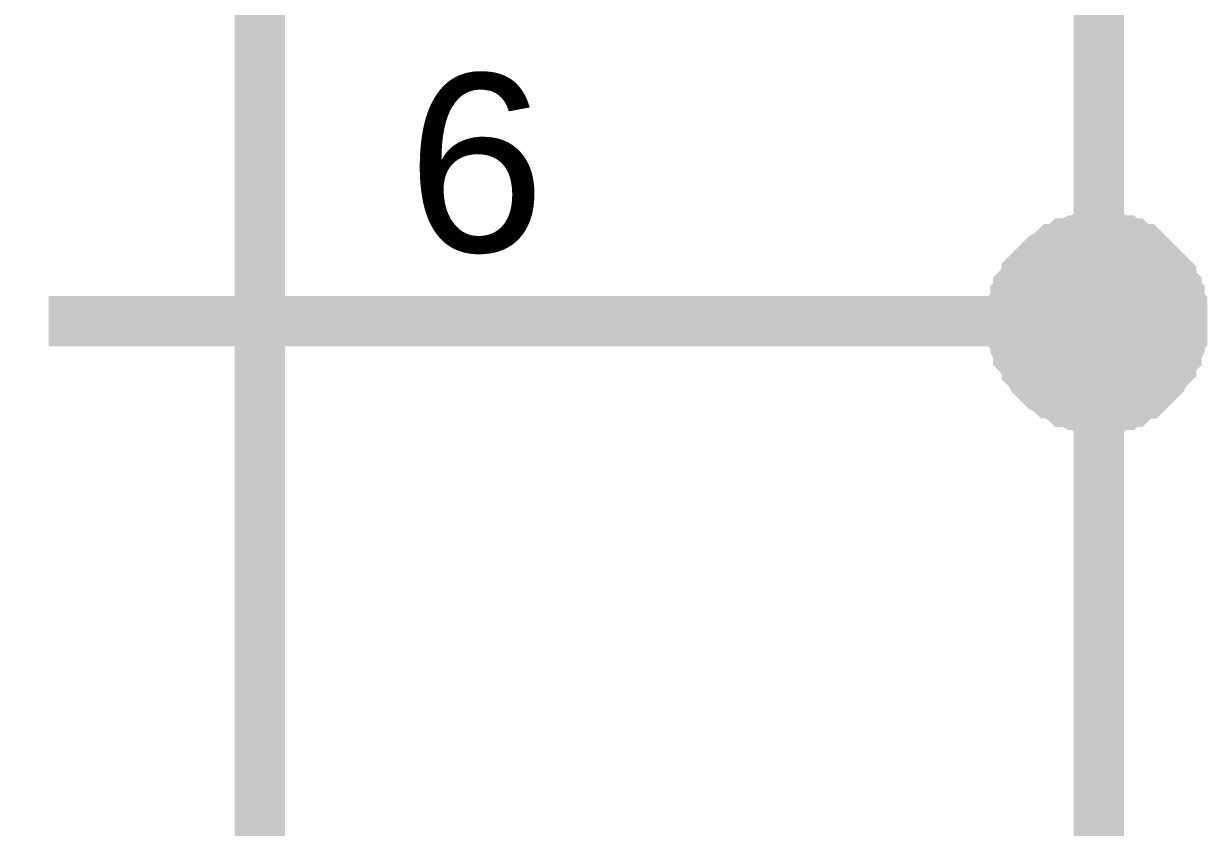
# Model space of a CAD drawing. Header units: millimetres. Extents: x -2024 to 917, y -725 to 13.
# Drawn here: x -1478.03 to -1470.98, y -437.18 to -432.39 of the extents above; entities that cross this region are included whole.
import ezdxf

# ---------------------------------------------------------------- set-up
doc = ezdxf.new("R2010")
doc.units = ezdxf.units.MM
doc.styles.get("Standard").update_dxf_attribs({"font": 'arial.ttf'})

msp = doc.modelspace()

# ---------------------------------------------------------------- linework, layer by layer
at = {"color": 7}
for points, const_width in [([(-1476.6206, -441.6646), (-1476.6206, -419.1776)], 0.2997), ([(-1474.1214, -424.1784), (-1471.6222, -424.1784), (-1471.6222, -429.1626), (-1471.6222, -434.1634), (-1471.6222, -439.1642), (-1474.1214, -439.1642)], 0.2997), ([(-1472.1353, -434.1634), (-1472.1353, -434.1303), (-1472.1353, -434.1137), (-1472.1353, -434.0806), (-1472.1187, -434.0641), (-1472.1187, -434.031), (-1472.1187, -434.0144), (-1472.1022, -433.9978), (-1472.1022, -433.9647), (-1472.0856, -433.9482), (-1472.0691, -433.9316), (-1472.0525, -433.8985), (-1472.0525, -433.8819), (-1472.036, -433.8654), (-1472.0194, -433.8488), (-1472.0029, -433.8322), (-1471.9863, -433.8157), (-1471.9698, -433.7991), (-1471.9532, -433.7826), (-1471.9201, -433.766), (-1471.9036, -433.7494), (-1471.887, -433.7329), (-1471.8705, -433.7329), (-1471.8373, -433.7163), (-1471.8208, -433.6998), (-1471.8042, -433.6998), (-1471.7711, -433.6832), (-1471.7546, -433.6832), (-1471.7215, -433.6832), (-1471.7049, -433.6667), (-1471.6718, -433.6667), (-1471.6553, -433.6667), (-1471.6222, -433.6667)], 0.2997), ([(-1472.1353, -434.1634), (-1472.1353, -434.1303), (-1472.1353, -434.1137), (-1472.1353, -434.0806), (-1472.1187, -434.0641), (-1472.1187, -434.031), (-1472.1187, -434.0144), (-1472.1022, -433.9978), (-1472.1022, -433.9647), (-1472.0856, -433.9482), (-1472.0691, -433.9316), (-1472.0525, -433.8985), (-1472.0525, -433.8819), (-1472.036, -433.8654), (-1472.0194, -433.8488), (-1472.0029, -433.8322), (-1471.9863, -433.8157), (-1471.9698, -433.7991), (-1471.9532, -433.7826), (-1471.9201, -433.766), (-1471.9036, -433.7494), (-1471.887, -433.7329), (-1471.8705, -433.7329), (-1471.8373, -433.7163), (-1471.8208, -433.6998), (-1471.8042, -433.6998), (-1471.7711, -433.6832), (-1471.7546, -433.6832), (-1471.7215, -433.6832), (-1471.7049, -433.6667), (-1471.6718, -433.6667), (-1471.6553, -433.6667), (-1471.6222, -433.6667)], 0.2997), ([(-1472.1353, -434.1634), (-1472.1353, -434.1303), (-1472.1353, -434.1137), (-1472.1353, -434.0806), (-1472.1187, -434.0641), (-1472.1187, -434.031), (-1472.1187, -434.0144), (-1472.1022, -433.9978), (-1472.1022, -433.9647), (-1472.0856, -433.9482), (-1472.0691, -433.9316), (-1472.0525, -433.8985), (-1472.0525, -433.8819), (-1472.036, -433.8654), (-1472.0194, -433.8488), (-1472.0029, -433.8322), (-1471.9863, -433.8157), (-1471.9698, -433.7991), (-1471.9532, -433.7826), (-1471.9201, -433.766), (-1471.9036, -433.7494), (-1471.887, -433.7329), (-1471.8705, -433.7329), (-1471.8373, -433.7163), (-1471.8208, -433.6998), (-1471.8042, -433.6998), (-1471.7711, -433.6832), (-1471.7546, -433.6832), (-1471.7215, -433.6832), (-1471.7049, -433.6667), (-1471.6718, -433.6667), (-1471.6553, -433.6667), (-1471.6222, -433.6667)], 0.2997), ([(-1472.1353, -434.1634), (-1472.1353, -434.1303), (-1472.1353, -434.1137), (-1472.1353, -434.0806), (-1472.1187, -434.0641), (-1472.1187, -434.031), (-1472.1187, -434.0144), (-1472.1022, -433.9978), (-1472.1022, -433.9647), (-1472.0856, -433.9482), (-1472.0691, -433.9316), (-1472.0525, -433.8985), (-1472.0525, -433.8819), (-1472.036, -433.8654), (-1472.0194, -433.8488), (-1472.0029, -433.8322), (-1471.9863, -433.8157), (-1471.9698, -433.7991), (-1471.9532, -433.7826), (-1471.9201, -433.766), (-1471.9036, -433.7494), (-1471.887, -433.7329), (-1471.8705, -433.7329), (-1471.8373, -433.7163), (-1471.8208, -433.6998), (-1471.8042, -433.6998), (-1471.7711, -433.6832), (-1471.7546, -433.6832), (-1471.7215, -433.6832), (-1471.7049, -433.6667), (-1471.6718, -433.6667), (-1471.6553, -433.6667), (-1471.6222, -433.6667)], 0.2997), ([(-1471.6222, -433.6667), (-1471.6222, -433.6667)], 0.2997), ([(-1471.6222, -433.6667), (-1471.5891, -433.6667), (-1471.5725, -433.6667), (-1471.5394, -433.6667), (-1471.5229, -433.6832), (-1471.4898, -433.6832), (-1471.4732, -433.6832), (-1471.4567, -433.6998), (-1471.4236, -433.6998), (-1471.407, -433.7163), (-1471.3905, -433.7329), (-1471.3574, -433.7329), (-1471.3408, -433.7494), (-1471.3243, -433.766), (-1471.3077, -433.7826), (-1471.2912, -433.7991), (-1471.2746, -433.8157), (-1471.2581, -433.8322), (-1471.2415, -433.8488), (-1471.225, -433.8654), (-1471.2084, -433.8819), (-1471.1919, -433.8985), (-1471.1919, -433.9316), (-1471.1753, -433.9482), (-1471.1588, -433.9647), (-1471.1588, -433.9978), (-1471.1422, -434.0144), (-1471.1422, -434.031), (-1471.1422, -434.0641), (-1471.1257, -434.0806), (-1471.1257, -434.1137), (-1471.1257, -434.1303), (-1471.1257, -434.1634)], 0.2997), ([(-1471.6222, -433.6667), (-1471.6222, -433.6667)], 0.2997), ([(-1471.6222, -433.6667), (-1471.5891, -433.6667), (-1471.5725, -433.6667), (-1471.5394, -433.6667), (-1471.5229, -433.6832), (-1471.4898, -433.6832), (-1471.4732, -433.6832), (-1471.4567, -433.6998), (-1471.4236, -433.6998), (-1471.407, -433.7163), (-1471.3905, -433.7329), (-1471.3574, -433.7329), (-1471.3408, -433.7494), (-1471.3243, -433.766), (-1471.3077, -433.7826), (-1471.2912, -433.7991), (-1471.2746, -433.8157), (-1471.2581, -433.8322), (-1471.2415, -433.8488), (-1471.225, -433.8654), (-1471.2084, -433.8819), (-1471.1919, -433.8985), (-1471.1919, -433.9316), (-1471.1753, -433.9482), (-1471.1588, -433.9647), (-1471.1588, -433.9978), (-1471.1422, -434.0144), (-1471.1422, -434.031), (-1471.1422, -434.0641), (-1471.1257, -434.0806), (-1471.1257, -434.1137), (-1471.1257, -434.1303), (-1471.1257, -434.1634)], 0.2997), ([(-1471.6222, -433.6667), (-1471.6222, -433.6667)], 0.2997), ([(-1471.6222, -433.6667), (-1471.5891, -433.6667), (-1471.5725, -433.6667), (-1471.5394, -433.6667), (-1471.5229, -433.6832), (-1471.4898, -433.6832), (-1471.4732, -433.6832), (-1471.4567, -433.6998), (-1471.4236, -433.6998), (-1471.407, -433.7163), (-1471.3905, -433.7329), (-1471.3574, -433.7329), (-1471.3408, -433.7494), (-1471.3243, -433.766), (-1471.3077, -433.7826), (-1471.2912, -433.7991), (-1471.2746, -433.8157), (-1471.2581, -433.8322), (-1471.2415, -433.8488), (-1471.225, -433.8654), (-1471.2084, -433.8819), (-1471.1919, -433.8985), (-1471.1919, -433.9316), (-1471.1753, -433.9482), (-1471.1588, -433.9647), (-1471.1588, -433.9978), (-1471.1422, -434.0144), (-1471.1422, -434.031), (-1471.1422, -434.0641), (-1471.1257, -434.0806), (-1471.1257, -434.1137), (-1471.1257, -434.1303), (-1471.1257, -434.1634)], 0.2997), ([(-1471.6222, -433.6667), (-1471.6222, -433.6667)], 0.2997), ([(-1471.6222, -433.6667), (-1471.5891, -433.6667), (-1471.5725, -433.6667), (-1471.5394, -433.6667), (-1471.5229, -433.6832), (-1471.4898, -433.6832), (-1471.4732, -433.6832), (-1471.4567, -433.6998), (-1471.4236, -433.6998), (-1471.407, -433.7163), (-1471.3905, -433.7329), (-1471.3574, -433.7329), (-1471.3408, -433.7494), (-1471.3243, -433.766), (-1471.3077, -433.7826), (-1471.2912, -433.7991), (-1471.2746, -433.8157), (-1471.2581, -433.8322), (-1471.2415, -433.8488), (-1471.225, -433.8654), (-1471.2084, -433.8819), (-1471.1919, -433.8985), (-1471.1919, -433.9316), (-1471.1753, -433.9482), (-1471.1588, -433.9647), (-1471.1588, -433.9978), (-1471.1422, -434.0144), (-1471.1422, -434.031), (-1471.1422, -434.0641), (-1471.1257, -434.0806), (-1471.1257, -434.1137), (-1471.1257, -434.1303), (-1471.1257, -434.1634)], 0.2997), ([(-1472.1353, -434.1634), (-1472.1353, -434.1303), (-1472.1353, -434.1137), (-1472.1353, -434.0806), (-1472.1187, -434.0641), (-1472.1187, -434.031), (-1472.1187, -434.0144), (-1472.1022, -433.9978), (-1472.1022, -433.9647), (-1472.0856, -433.9482), (-1472.0691, -433.9316), (-1472.0525, -433.8985), (-1472.0525, -433.8819), (-1472.036, -433.8654), (-1472.0194, -433.8488), (-1472.0029, -433.8322), (-1471.9863, -433.8157), (-1471.9698, -433.7991), (-1471.9532, -433.7826), (-1471.9201, -433.766), (-1471.9036, -433.7494), (-1471.887, -433.7329), (-1471.8705, -433.7329), (-1471.8373, -433.7163), (-1471.8208, -433.6998), (-1471.8042, -433.6998), (-1471.7711, -433.6832), (-1471.7546, -433.6832), (-1471.7215, -433.6832), (-1471.7049, -433.6667), (-1471.6718, -433.6667), (-1471.6553, -433.6667), (-1471.6222, -433.6667)], 0.0991), ([(-1472.1353, -434.1634), (-1472.1353, -434.1303), (-1472.1353, -434.1137), (-1472.1353, -434.0806), (-1472.1187, -434.0641), (-1472.1187, -434.031), (-1472.1187, -434.0144), (-1472.1022, -433.9978), (-1472.1022, -433.9647), (-1472.0856, -433.9482), (-1472.0691, -433.9316), (-1472.0525, -433.8985), (-1472.0525, -433.8819), (-1472.036, -433.8654), (-1472.0194, -433.8488), (-1472.0029, -433.8322), (-1471.9863, -433.8157), (-1471.9698, -433.7991), (-1471.9532, -433.7826), (-1471.9201, -433.766), (-1471.9036, -433.7494), (-1471.887, -433.7329), (-1471.8705, -433.7329), (-1471.8373, -433.7163), (-1471.8208, -433.6998), (-1471.8042, -433.6998), (-1471.7711, -433.6832), (-1471.7546, -433.6832), (-1471.7215, -433.6832), (-1471.7049, -433.6667), (-1471.6718, -433.6667), (-1471.6553, -433.6667), (-1471.6222, -433.6667)], 0.0991), ([(-1472.1353, -434.1634), (-1472.1353, -434.1303), (-1472.1353, -434.1137), (-1472.1353, -434.0806), (-1472.1187, -434.0641), (-1472.1187, -434.031), (-1472.1187, -434.0144), (-1472.1022, -433.9978), (-1472.1022, -433.9647), (-1472.0856, -433.9482), (-1472.0691, -433.9316), (-1472.0525, -433.8985), (-1472.0525, -433.8819), (-1472.036, -433.8654), (-1472.0194, -433.8488), (-1472.0029, -433.8322), (-1471.9863, -433.8157), (-1471.9698, -433.7991), (-1471.9532, -433.7826), (-1471.9201, -433.766), (-1471.9036, -433.7494), (-1471.887, -433.7329), (-1471.8705, -433.7329), (-1471.8373, -433.7163), (-1471.8208, -433.6998), (-1471.8042, -433.6998), (-1471.7711, -433.6832), (-1471.7546, -433.6832), (-1471.7215, -433.6832), (-1471.7049, -433.6667), (-1471.6718, -433.6667), (-1471.6553, -433.6667), (-1471.6222, -433.6667)], 0.0991), ([(-1472.1353, -434.1634), (-1472.1353, -434.1303), (-1472.1353, -434.1137), (-1472.1353, -434.0806), (-1472.1187, -434.0641), (-1472.1187, -434.031), (-1472.1187, -434.0144), (-1472.1022, -433.9978), (-1472.1022, -433.9647), (-1472.0856, -433.9482), (-1472.0691, -433.9316), (-1472.0525, -433.8985), (-1472.0525, -433.8819), (-1472.036, -433.8654), (-1472.0194, -433.8488), (-1472.0029, -433.8322), (-1471.9863, -433.8157), (-1471.9698, -433.7991), (-1471.9532, -433.7826), (-1471.9201, -433.766), (-1471.9036, -433.7494), (-1471.887, -433.7329), (-1471.8705, -433.7329), (-1471.8373, -433.7163), (-1471.8208, -433.6998), (-1471.8042, -433.6998), (-1471.7711, -433.6832), (-1471.7546, -433.6832), (-1471.7215, -433.6832), (-1471.7049, -433.6667), (-1471.6718, -433.6667), (-1471.6553, -433.6667), (-1471.6222, -433.6667)], 0.0991), ([(-1471.6222, -433.6667), (-1471.6222, -433.6667)], 0.0991), ([(-1471.6222, -433.6667), (-1471.5891, -433.6667), (-1471.5725, -433.6667), (-1471.5394, -433.6667), (-1471.5229, -433.6832), (-1471.4898, -433.6832), (-1471.4732, -433.6832), (-1471.4567, -433.6998), (-1471.4236, -433.6998), (-1471.407, -433.7163), (-1471.3905, -433.7329), (-1471.3574, -433.7329), (-1471.3408, -433.7494), (-1471.3243, -433.766), (-1471.3077, -433.7826), (-1471.2912, -433.7991), (-1471.2746, -433.8157), (-1471.2581, -433.8322), (-1471.2415, -433.8488), (-1471.225, -433.8654), (-1471.2084, -433.8819), (-1471.1919, -433.8985), (-1471.1919, -433.9316), (-1471.1753, -433.9482), (-1471.1588, -433.9647), (-1471.1588, -433.9978), (-1471.1422, -434.0144), (-1471.1422, -434.031), (-1471.1422, -434.0641), (-1471.1257, -434.0806), (-1471.1257, -434.1137), (-1471.1257, -434.1303), (-1471.1257, -434.1634)], 0.0991), ([(-1471.6222, -433.6667), (-1471.6222, -433.6667)], 0.0991), ([(-1471.6222, -433.6667), (-1471.5891, -433.6667), (-1471.5725, -433.6667), (-1471.5394, -433.6667), (-1471.5229, -433.6832), (-1471.4898, -433.6832), (-1471.4732, -433.6832), (-1471.4567, -433.6998), (-1471.4236, -433.6998), (-1471.407, -433.7163), (-1471.3905, -433.7329), (-1471.3574, -433.7329), (-1471.3408, -433.7494), (-1471.3243, -433.766), (-1471.3077, -433.7826), (-1471.2912, -433.7991), (-1471.2746, -433.8157), (-1471.2581, -433.8322), (-1471.2415, -433.8488), (-1471.225, -433.8654), (-1471.2084, -433.8819), (-1471.1919, -433.8985), (-1471.1919, -433.9316), (-1471.1753, -433.9482), (-1471.1588, -433.9647), (-1471.1588, -433.9978), (-1471.1422, -434.0144), (-1471.1422, -434.031), (-1471.1422, -434.0641), (-1471.1257, -434.0806), (-1471.1257, -434.1137), (-1471.1257, -434.1303), (-1471.1257, -434.1634)], 0.0991), ([(-1471.6222, -433.6667), (-1471.6222, -433.6667)], 0.0991), ([(-1471.6222, -433.6667), (-1471.5891, -433.6667), (-1471.5725, -433.6667), (-1471.5394, -433.6667), (-1471.5229, -433.6832), (-1471.4898, -433.6832), (-1471.4732, -433.6832), (-1471.4567, -433.6998), (-1471.4236, -433.6998), (-1471.407, -433.7163), (-1471.3905, -433.7329), (-1471.3574, -433.7329), (-1471.3408, -433.7494), (-1471.3243, -433.766), (-1471.3077, -433.7826), (-1471.2912, -433.7991), (-1471.2746, -433.8157), (-1471.2581, -433.8322), (-1471.2415, -433.8488), (-1471.225, -433.8654), (-1471.2084, -433.8819), (-1471.1919, -433.8985), (-1471.1919, -433.9316), (-1471.1753, -433.9482), (-1471.1588, -433.9647), (-1471.1588, -433.9978), (-1471.1422, -434.0144), (-1471.1422, -434.031), (-1471.1422, -434.0641), (-1471.1257, -434.0806), (-1471.1257, -434.1137), (-1471.1257, -434.1303), (-1471.1257, -434.1634)], 0.0991), ([(-1471.6222, -433.6667), (-1471.6222, -433.6667)], 0.0991), ([(-1471.6222, -433.6667), (-1471.5891, -433.6667), (-1471.5725, -433.6667), (-1471.5394, -433.6667), (-1471.5229, -433.6832), (-1471.4898, -433.6832), (-1471.4732, -433.6832), (-1471.4567, -433.6998), (-1471.4236, -433.6998), (-1471.407, -433.7163), (-1471.3905, -433.7329), (-1471.3574, -433.7329), (-1471.3408, -433.7494), (-1471.3243, -433.766), (-1471.3077, -433.7826), (-1471.2912, -433.7991), (-1471.2746, -433.8157), (-1471.2581, -433.8322), (-1471.2415, -433.8488), (-1471.225, -433.8654), (-1471.2084, -433.8819), (-1471.1919, -433.8985), (-1471.1919, -433.9316), (-1471.1753, -433.9482), (-1471.1588, -433.9647), (-1471.1588, -433.9978), (-1471.1422, -434.0144), (-1471.1422, -434.031), (-1471.1422, -434.0641), (-1471.1257, -434.0806), (-1471.1257, -434.1137), (-1471.1257, -434.1303), (-1471.1257, -434.1634)], 0.0991), ([(-1476.6206, -434.1634), (-1477.8785, -434.1634)], 0.2997), ([(-1476.6206, -434.1634), (-1474.1214, -434.1634)], 0.2997), ([(-1474.1214, -434.1634), (-1471.6222, -434.1634)], 0.2997), ([(-1471.6222, -434.6767), (-1471.6553, -434.6767), (-1471.6718, -434.6767), (-1471.7049, -434.6767), (-1471.7215, -434.6602), (-1471.7546, -434.6602), (-1471.7711, -434.6602), (-1471.8042, -434.6436), (-1471.8208, -434.6436), (-1471.8373, -434.6271), (-1471.8705, -434.6105), (-1471.887, -434.594), (-1471.9036, -434.594), (-1471.9201, -434.5774), (-1471.9532, -434.5608), (-1471.9698, -434.5443), (-1471.9863, -434.5277), (-1472.0029, -434.5112), (-1472.0194, -434.4946), (-1472.036, -434.4615), (-1472.0525, -434.4449), (-1472.0525, -434.4284), (-1472.0691, -434.4118), (-1472.0856, -434.3787), (-1472.1022, -434.3621), (-1472.1022, -434.3456), (-1472.1187, -434.3125), (-1472.1187, -434.2959), (-1472.1187, -434.2628), (-1472.1353, -434.2462), (-1472.1353, -434.2131), (-1472.1353, -434.1965), (-1472.1353, -434.1634)], 0.2997), ([(-1472.1353, -434.1634), (-1472.1353, -434.1634)], 0.2997), ([(-1471.6222, -434.6767), (-1471.6553, -434.6767), (-1471.6718, -434.6767), (-1471.7049, -434.6767), (-1471.7215, -434.6602), (-1471.7546, -434.6602), (-1471.7711, -434.6602), (-1471.8042, -434.6436), (-1471.8208, -434.6436), (-1471.8373, -434.6271), (-1471.8705, -434.6105), (-1471.887, -434.594), (-1471.9036, -434.594), (-1471.9201, -434.5774), (-1471.9532, -434.5608), (-1471.9698, -434.5443), (-1471.9863, -434.5277), (-1472.0029, -434.5112), (-1472.0194, -434.4946), (-1472.036, -434.4615), (-1472.0525, -434.4449), (-1472.0525, -434.4284), (-1472.0691, -434.4118), (-1472.0856, -434.3787), (-1472.1022, -434.3621), (-1472.1022, -434.3456), (-1472.1187, -434.3125), (-1472.1187, -434.2959), (-1472.1187, -434.2628), (-1472.1353, -434.2462), (-1472.1353, -434.2131), (-1472.1353, -434.1965), (-1472.1353, -434.1634)], 0.2997), ([(-1472.1353, -434.1634), (-1472.1353, -434.1634)], 0.2997), ([(-1471.6222, -434.6767), (-1471.6553, -434.6767), (-1471.6718, -434.6767), (-1471.7049, -434.6767), (-1471.7215, -434.6602), (-1471.7546, -434.6602), (-1471.7711, -434.6602), (-1471.8042, -434.6436), (-1471.8208, -434.6436), (-1471.8373, -434.6271), (-1471.8705, -434.6105), (-1471.887, -434.594), (-1471.9036, -434.594), (-1471.9201, -434.5774), (-1471.9532, -434.5608), (-1471.9698, -434.5443), (-1471.9863, -434.5277), (-1472.0029, -434.5112), (-1472.0194, -434.4946), (-1472.036, -434.4615), (-1472.0525, -434.4449), (-1472.0525, -434.4284), (-1472.0691, -434.4118), (-1472.0856, -434.3787), (-1472.1022, -434.3621), (-1472.1022, -434.3456), (-1472.1187, -434.3125), (-1472.1187, -434.2959), (-1472.1187, -434.2628), (-1472.1353, -434.2462), (-1472.1353, -434.2131), (-1472.1353, -434.1965), (-1472.1353, -434.1634)], 0.2997), ([(-1472.1353, -434.1634), (-1472.1353, -434.1634)], 0.2997), ([(-1471.6222, -434.6767), (-1471.6553, -434.6767), (-1471.6718, -434.6767), (-1471.7049, -434.6767), (-1471.7215, -434.6602), (-1471.7546, -434.6602), (-1471.7711, -434.6602), (-1471.8042, -434.6436), (-1471.8208, -434.6436), (-1471.8373, -434.6271), (-1471.8705, -434.6105), (-1471.887, -434.594), (-1471.9036, -434.594), (-1471.9201, -434.5774), (-1471.9532, -434.5608), (-1471.9698, -434.5443), (-1471.9863, -434.5277), (-1472.0029, -434.5112), (-1472.0194, -434.4946), (-1472.036, -434.4615), (-1472.0525, -434.4449), (-1472.0525, -434.4284), (-1472.0691, -434.4118), (-1472.0856, -434.3787), (-1472.1022, -434.3621), (-1472.1022, -434.3456), (-1472.1187, -434.3125), (-1472.1187, -434.2959), (-1472.1187, -434.2628), (-1472.1353, -434.2462), (-1472.1353, -434.2131), (-1472.1353, -434.1965), (-1472.1353, -434.1634)], 0.2997), ([(-1472.1353, -434.1634), (-1472.1353, -434.1634)], 0.2997), ([(-1471.1257, -434.1634), (-1471.1257, -434.1965), (-1471.1257, -434.2131), (-1471.1257, -434.2462), (-1471.1422, -434.2628), (-1471.1422, -434.2959), (-1471.1422, -434.3125), (-1471.1588, -434.3456), (-1471.1588, -434.3621), (-1471.1753, -434.3787), (-1471.1919, -434.4118), (-1471.1919, -434.4284), (-1471.2084, -434.4449), (-1471.225, -434.4615), (-1471.2415, -434.4946), (-1471.2581, -434.5112), (-1471.2746, -434.5277), (-1471.2912, -434.5443), (-1471.3077, -434.5608), (-1471.3243, -434.5774), (-1471.3408, -434.594), (-1471.3574, -434.594), (-1471.3905, -434.6105), (-1471.407, -434.6271), (-1471.4236, -434.6436), (-1471.4567, -434.6436), (-1471.4732, -434.6602), (-1471.4898, -434.6602), (-1471.5229, -434.6602), (-1471.5394, -434.6767), (-1471.5725, -434.6767), (-1471.5891, -434.6767), (-1471.6222, -434.6767)], 0.2997), ([(-1471.1257, -434.1634), (-1471.1257, -434.1965), (-1471.1257, -434.2131), (-1471.1257, -434.2462), (-1471.1422, -434.2628), (-1471.1422, -434.2959), (-1471.1422, -434.3125), (-1471.1588, -434.3456), (-1471.1588, -434.3621), (-1471.1753, -434.3787), (-1471.1919, -434.4118), (-1471.1919, -434.4284), (-1471.2084, -434.4449), (-1471.225, -434.4615), (-1471.2415, -434.4946), (-1471.2581, -434.5112), (-1471.2746, -434.5277), (-1471.2912, -434.5443), (-1471.3077, -434.5608), (-1471.3243, -434.5774), (-1471.3408, -434.594), (-1471.3574, -434.594), (-1471.3905, -434.6105), (-1471.407, -434.6271), (-1471.4236, -434.6436), (-1471.4567, -434.6436), (-1471.4732, -434.6602), (-1471.4898, -434.6602), (-1471.5229, -434.6602), (-1471.5394, -434.6767), (-1471.5725, -434.6767), (-1471.5891, -434.6767), (-1471.6222, -434.6767)], 0.2997), ([(-1471.1257, -434.1634), (-1471.1257, -434.1965), (-1471.1257, -434.2131), (-1471.1257, -434.2462), (-1471.1422, -434.2628), (-1471.1422, -434.2959), (-1471.1422, -434.3125), (-1471.1588, -434.3456), (-1471.1588, -434.3621), (-1471.1753, -434.3787), (-1471.1919, -434.4118), (-1471.1919, -434.4284), (-1471.2084, -434.4449), (-1471.225, -434.4615), (-1471.2415, -434.4946), (-1471.2581, -434.5112), (-1471.2746, -434.5277), (-1471.2912, -434.5443), (-1471.3077, -434.5608), (-1471.3243, -434.5774), (-1471.3408, -434.594), (-1471.3574, -434.594), (-1471.3905, -434.6105), (-1471.407, -434.6271), (-1471.4236, -434.6436), (-1471.4567, -434.6436), (-1471.4732, -434.6602), (-1471.4898, -434.6602), (-1471.5229, -434.6602), (-1471.5394, -434.6767), (-1471.5725, -434.6767), (-1471.5891, -434.6767), (-1471.6222, -434.6767)], 0.2997), ([(-1471.1257, -434.1634), (-1471.1257, -434.1965), (-1471.1257, -434.2131), (-1471.1257, -434.2462), (-1471.1422, -434.2628), (-1471.1422, -434.2959), (-1471.1422, -434.3125), (-1471.1588, -434.3456), (-1471.1588, -434.3621), (-1471.1753, -434.3787), (-1471.1919, -434.4118), (-1471.1919, -434.4284), (-1471.2084, -434.4449), (-1471.225, -434.4615), (-1471.2415, -434.4946), (-1471.2581, -434.5112), (-1471.2746, -434.5277), (-1471.2912, -434.5443), (-1471.3077, -434.5608), (-1471.3243, -434.5774), (-1471.3408, -434.594), (-1471.3574, -434.594), (-1471.3905, -434.6105), (-1471.407, -434.6271), (-1471.4236, -434.6436), (-1471.4567, -434.6436), (-1471.4732, -434.6602), (-1471.4898, -434.6602), (-1471.5229, -434.6602), (-1471.5394, -434.6767), (-1471.5725, -434.6767), (-1471.5891, -434.6767), (-1471.6222, -434.6767)], 0.2997), ([(-1471.1257, -434.1634), (-1471.1257, -434.1634), (-1471.1257, -434.1634), (-1471.1257, -434.1634), (-1471.1257, -434.1634), (-1471.1257, -434.1634), (-1471.1257, -434.1634), (-1471.1257, -434.1634), (-1471.1257, -434.1634), (-1471.1257, -434.1634), (-1471.1257, -434.1634), (-1471.1257, -434.1634), (-1471.1257, -434.1634), (-1471.1257, -434.1634), (-1471.1257, -434.1634), (-1471.1257, -434.1634), (-1471.1257, -434.1634), (-1471.1257, -434.1634), (-1471.1257, -434.1634), (-1471.1257, -434.1634), (-1471.1257, -434.1634), (-1471.1257, -434.1634), (-1471.1257, -434.1634), (-1471.1257, -434.1634), (-1471.1257, -434.1634), (-1471.1257, -434.1634), (-1471.1257, -434.1634), (-1471.1257, -434.1634), (-1471.1257, -434.1634), (-1471.1257, -434.1634), (-1471.1257, -434.1634), (-1471.1257, -434.1634), (-1471.1257, -434.1634)], 0.2997), ([(-1471.1257, -434.1634), (-1471.1257, -434.1634)], 0.2997), ([(-1471.1257, -434.1634), (-1471.1257, -434.1634), (-1471.1257, -434.1634), (-1471.1257, -434.1634), (-1471.1257, -434.1634), (-1471.1257, -434.1634), (-1471.1257, -434.1634), (-1471.1257, -434.1634), (-1471.1257, -434.1634), (-1471.1257, -434.1634), (-1471.1257, -434.1634), (-1471.1257, -434.1634), (-1471.1257, -434.1634), (-1471.1257, -434.1634), (-1471.1257, -434.1634), (-1471.1257, -434.1634), (-1471.1257, -434.1634), (-1471.1257, -434.1634), (-1471.1257, -434.1634), (-1471.1257, -434.1634), (-1471.1257, -434.1634), (-1471.1257, -434.1634), (-1471.1257, -434.1634), (-1471.1257, -434.1634), (-1471.1257, -434.1634), (-1471.1257, -434.1634), (-1471.1257, -434.1634), (-1471.1257, -434.1634), (-1471.1257, -434.1634), (-1471.1257, -434.1634), (-1471.1257, -434.1634), (-1471.1257, -434.1634), (-1471.1257, -434.1634)], 0.2997), ([(-1471.1257, -434.1634), (-1471.1257, -434.1634)], 0.2997), ([(-1471.1257, -434.1634), (-1471.1257, -434.1634), (-1471.1257, -434.1634), (-1471.1257, -434.1634), (-1471.1257, -434.1634), (-1471.1257, -434.1634), (-1471.1257, -434.1634), (-1471.1257, -434.1634), (-1471.1257, -434.1634), (-1471.1257, -434.1634), (-1471.1257, -434.1634), (-1471.1257, -434.1634), (-1471.1257, -434.1634), (-1471.1257, -434.1634), (-1471.1257, -434.1634), (-1471.1257, -434.1634), (-1471.1257, -434.1634), (-1471.1257, -434.1634), (-1471.1257, -434.1634), (-1471.1257, -434.1634), (-1471.1257, -434.1634), (-1471.1257, -434.1634), (-1471.1257, -434.1634), (-1471.1257, -434.1634), (-1471.1257, -434.1634), (-1471.1257, -434.1634), (-1471.1257, -434.1634), (-1471.1257, -434.1634), (-1471.1257, -434.1634), (-1471.1257, -434.1634), (-1471.1257, -434.1634), (-1471.1257, -434.1634), (-1471.1257, -434.1634)], 0.2997), ([(-1471.1257, -434.1634), (-1471.1257, -434.1634)], 0.2997), ([(-1471.1257, -434.1634), (-1471.1257, -434.1634), (-1471.1257, -434.1634), (-1471.1257, -434.1634), (-1471.1257, -434.1634), (-1471.1257, -434.1634), (-1471.1257, -434.1634), (-1471.1257, -434.1634), (-1471.1257, -434.1634), (-1471.1257, -434.1634), (-1471.1257, -434.1634), (-1471.1257, -434.1634), (-1471.1257, -434.1634), (-1471.1257, -434.1634), (-1471.1257, -434.1634), (-1471.1257, -434.1634), (-1471.1257, -434.1634), (-1471.1257, -434.1634), (-1471.1257, -434.1634), (-1471.1257, -434.1634), (-1471.1257, -434.1634), (-1471.1257, -434.1634), (-1471.1257, -434.1634), (-1471.1257, -434.1634), (-1471.1257, -434.1634), (-1471.1257, -434.1634), (-1471.1257, -434.1634), (-1471.1257, -434.1634), (-1471.1257, -434.1634), (-1471.1257, -434.1634), (-1471.1257, -434.1634), (-1471.1257, -434.1634), (-1471.1257, -434.1634)], 0.2997), ([(-1471.1257, -434.1634), (-1471.1257, -434.1634)], 0.2997), ([(-1471.6222, -434.6767), (-1471.6553, -434.6767), (-1471.6718, -434.6767), (-1471.7049, -434.6767), (-1471.7215, -434.6602), (-1471.7546, -434.6602), (-1471.7711, -434.6602), (-1471.8042, -434.6436), (-1471.8208, -434.6436), (-1471.8373, -434.6271), (-1471.8705, -434.6105), (-1471.887, -434.594), (-1471.9036, -434.594), (-1471.9201, -434.5774), (-1471.9532, -434.5608), (-1471.9698, -434.5443), (-1471.9863, -434.5277), (-1472.0029, -434.5112), (-1472.0194, -434.4946), (-1472.036, -434.4615), (-1472.0525, -434.4449), (-1472.0525, -434.4284), (-1472.0691, -434.4118), (-1472.0856, -434.3787), (-1472.1022, -434.3621), (-1472.1022, -434.3456), (-1472.1187, -434.3125), (-1472.1187, -434.2959), (-1472.1187, -434.2628), (-1472.1353, -434.2462), (-1472.1353, -434.2131), (-1472.1353, -434.1965), (-1472.1353, -434.1634)], 0.0991), ([(-1472.1353, -434.1634), (-1472.1353, -434.1634)], 0.0991), ([(-1471.6222, -434.6767), (-1471.6553, -434.6767), (-1471.6718, -434.6767), (-1471.7049, -434.6767), (-1471.7215, -434.6602), (-1471.7546, -434.6602), (-1471.7711, -434.6602), (-1471.8042, -434.6436), (-1471.8208, -434.6436), (-1471.8373, -434.6271), (-1471.8705, -434.6105), (-1471.887, -434.594), (-1471.9036, -434.594), (-1471.9201, -434.5774), (-1471.9532, -434.5608), (-1471.9698, -434.5443), (-1471.9863, -434.5277), (-1472.0029, -434.5112), (-1472.0194, -434.4946), (-1472.036, -434.4615), (-1472.0525, -434.4449), (-1472.0525, -434.4284), (-1472.0691, -434.4118), (-1472.0856, -434.3787), (-1472.1022, -434.3621), (-1472.1022, -434.3456), (-1472.1187, -434.3125), (-1472.1187, -434.2959), (-1472.1187, -434.2628), (-1472.1353, -434.2462), (-1472.1353, -434.2131), (-1472.1353, -434.1965), (-1472.1353, -434.1634)], 0.0991), ([(-1472.1353, -434.1634), (-1472.1353, -434.1634)], 0.0991), ([(-1471.6222, -434.6767), (-1471.6553, -434.6767), (-1471.6718, -434.6767), (-1471.7049, -434.6767), (-1471.7215, -434.6602), (-1471.7546, -434.6602), (-1471.7711, -434.6602), (-1471.8042, -434.6436), (-1471.8208, -434.6436), (-1471.8373, -434.6271), (-1471.8705, -434.6105), (-1471.887, -434.594), (-1471.9036, -434.594), (-1471.9201, -434.5774), (-1471.9532, -434.5608), (-1471.9698, -434.5443), (-1471.9863, -434.5277), (-1472.0029, -434.5112), (-1472.0194, -434.4946), (-1472.036, -434.4615), (-1472.0525, -434.4449), (-1472.0525, -434.4284), (-1472.0691, -434.4118), (-1472.0856, -434.3787), (-1472.1022, -434.3621), (-1472.1022, -434.3456), (-1472.1187, -434.3125), (-1472.1187, -434.2959), (-1472.1187, -434.2628), (-1472.1353, -434.2462), (-1472.1353, -434.2131), (-1472.1353, -434.1965), (-1472.1353, -434.1634)], 0.0991), ([(-1472.1353, -434.1634), (-1472.1353, -434.1634)], 0.0991), ([(-1471.6222, -434.6767), (-1471.6553, -434.6767), (-1471.6718, -434.6767), (-1471.7049, -434.6767), (-1471.7215, -434.6602), (-1471.7546, -434.6602), (-1471.7711, -434.6602), (-1471.8042, -434.6436), (-1471.8208, -434.6436), (-1471.8373, -434.6271), (-1471.8705, -434.6105), (-1471.887, -434.594), (-1471.9036, -434.594), (-1471.9201, -434.5774), (-1471.9532, -434.5608), (-1471.9698, -434.5443), (-1471.9863, -434.5277), (-1472.0029, -434.5112), (-1472.0194, -434.4946), (-1472.036, -434.4615), (-1472.0525, -434.4449), (-1472.0525, -434.4284), (-1472.0691, -434.4118), (-1472.0856, -434.3787), (-1472.1022, -434.3621), (-1472.1022, -434.3456), (-1472.1187, -434.3125), (-1472.1187, -434.2959), (-1472.1187, -434.2628), (-1472.1353, -434.2462), (-1472.1353, -434.2131), (-1472.1353, -434.1965), (-1472.1353, -434.1634)], 0.0991), ([(-1472.1353, -434.1634), (-1472.1353, -434.1634)], 0.0991), ([(-1471.1257, -434.1634), (-1471.1257, -434.1965), (-1471.1257, -434.2131), (-1471.1257, -434.2462), (-1471.1422, -434.2628), (-1471.1422, -434.2959), (-1471.1422, -434.3125), (-1471.1588, -434.3456), (-1471.1588, -434.3621), (-1471.1753, -434.3787), (-1471.1919, -434.4118), (-1471.1919, -434.4284), (-1471.2084, -434.4449), (-1471.225, -434.4615), (-1471.2415, -434.4946), (-1471.2581, -434.5112), (-1471.2746, -434.5277), (-1471.2912, -434.5443), (-1471.3077, -434.5608), (-1471.3243, -434.5774), (-1471.3408, -434.594), (-1471.3574, -434.594), (-1471.3905, -434.6105), (-1471.407, -434.6271), (-1471.4236, -434.6436), (-1471.4567, -434.6436), (-1471.4732, -434.6602), (-1471.4898, -434.6602), (-1471.5229, -434.6602), (-1471.5394, -434.6767), (-1471.5725, -434.6767), (-1471.5891, -434.6767), (-1471.6222, -434.6767)], 0.0991), ([(-1471.1257, -434.1634), (-1471.1257, -434.1965), (-1471.1257, -434.2131), (-1471.1257, -434.2462), (-1471.1422, -434.2628), (-1471.1422, -434.2959), (-1471.1422, -434.3125), (-1471.1588, -434.3456), (-1471.1588, -434.3621), (-1471.1753, -434.3787), (-1471.1919, -434.4118), (-1471.1919, -434.4284), (-1471.2084, -434.4449), (-1471.225, -434.4615), (-1471.2415, -434.4946), (-1471.2581, -434.5112), (-1471.2746, -434.5277), (-1471.2912, -434.5443), (-1471.3077, -434.5608), (-1471.3243, -434.5774), (-1471.3408, -434.594), (-1471.3574, -434.594), (-1471.3905, -434.6105), (-1471.407, -434.6271), (-1471.4236, -434.6436), (-1471.4567, -434.6436), (-1471.4732, -434.6602), (-1471.4898, -434.6602), (-1471.5229, -434.6602), (-1471.5394, -434.6767), (-1471.5725, -434.6767), (-1471.5891, -434.6767), (-1471.6222, -434.6767)], 0.0991), ([(-1471.1257, -434.1634), (-1471.1257, -434.1965), (-1471.1257, -434.2131), (-1471.1257, -434.2462), (-1471.1422, -434.2628), (-1471.1422, -434.2959), (-1471.1422, -434.3125), (-1471.1588, -434.3456), (-1471.1588, -434.3621), (-1471.1753, -434.3787), (-1471.1919, -434.4118), (-1471.1919, -434.4284), (-1471.2084, -434.4449), (-1471.225, -434.4615), (-1471.2415, -434.4946), (-1471.2581, -434.5112), (-1471.2746, -434.5277), (-1471.2912, -434.5443), (-1471.3077, -434.5608), (-1471.3243, -434.5774), (-1471.3408, -434.594), (-1471.3574, -434.594), (-1471.3905, -434.6105), (-1471.407, -434.6271), (-1471.4236, -434.6436), (-1471.4567, -434.6436), (-1471.4732, -434.6602), (-1471.4898, -434.6602), (-1471.5229, -434.6602), (-1471.5394, -434.6767), (-1471.5725, -434.6767), (-1471.5891, -434.6767), (-1471.6222, -434.6767)], 0.0991), ([(-1471.1257, -434.1634), (-1471.1257, -434.1965), (-1471.1257, -434.2131), (-1471.1257, -434.2462), (-1471.1422, -434.2628), (-1471.1422, -434.2959), (-1471.1422, -434.3125), (-1471.1588, -434.3456), (-1471.1588, -434.3621), (-1471.1753, -434.3787), (-1471.1919, -434.4118), (-1471.1919, -434.4284), (-1471.2084, -434.4449), (-1471.225, -434.4615), (-1471.2415, -434.4946), (-1471.2581, -434.5112), (-1471.2746, -434.5277), (-1471.2912, -434.5443), (-1471.3077, -434.5608), (-1471.3243, -434.5774), (-1471.3408, -434.594), (-1471.3574, -434.594), (-1471.3905, -434.6105), (-1471.407, -434.6271), (-1471.4236, -434.6436), (-1471.4567, -434.6436), (-1471.4732, -434.6602), (-1471.4898, -434.6602), (-1471.5229, -434.6602), (-1471.5394, -434.6767), (-1471.5725, -434.6767), (-1471.5891, -434.6767), (-1471.6222, -434.6767)], 0.0991), ([(-1471.1257, -434.1634), (-1471.1257, -434.1634), (-1471.1257, -434.1634), (-1471.1257, -434.1634), (-1471.1257, -434.1634), (-1471.1257, -434.1634), (-1471.1257, -434.1634), (-1471.1257, -434.1634), (-1471.1257, -434.1634), (-1471.1257, -434.1634), (-1471.1257, -434.1634), (-1471.1257, -434.1634), (-1471.1257, -434.1634), (-1471.1257, -434.1634), (-1471.1257, -434.1634), (-1471.1257, -434.1634), (-1471.1257, -434.1634), (-1471.1257, -434.1634), (-1471.1257, -434.1634), (-1471.1257, -434.1634), (-1471.1257, -434.1634), (-1471.1257, -434.1634), (-1471.1257, -434.1634), (-1471.1257, -434.1634), (-1471.1257, -434.1634), (-1471.1257, -434.1634), (-1471.1257, -434.1634), (-1471.1257, -434.1634), (-1471.1257, -434.1634), (-1471.1257, -434.1634), (-1471.1257, -434.1634), (-1471.1257, -434.1634), (-1471.1257, -434.1634)], 0.0991), ([(-1471.1257, -434.1634), (-1471.1257, -434.1634)], 0.0991), ([(-1471.1257, -434.1634), (-1471.1257, -434.1634), (-1471.1257, -434.1634), (-1471.1257, -434.1634), (-1471.1257, -434.1634), (-1471.1257, -434.1634), (-1471.1257, -434.1634), (-1471.1257, -434.1634), (-1471.1257, -434.1634), (-1471.1257, -434.1634), (-1471.1257, -434.1634), (-1471.1257, -434.1634), (-1471.1257, -434.1634), (-1471.1257, -434.1634), (-1471.1257, -434.1634), (-1471.1257, -434.1634), (-1471.1257, -434.1634), (-1471.1257, -434.1634), (-1471.1257, -434.1634), (-1471.1257, -434.1634), (-1471.1257, -434.1634), (-1471.1257, -434.1634), (-1471.1257, -434.1634), (-1471.1257, -434.1634), (-1471.1257, -434.1634), (-1471.1257, -434.1634), (-1471.1257, -434.1634), (-1471.1257, -434.1634), (-1471.1257, -434.1634), (-1471.1257, -434.1634), (-1471.1257, -434.1634), (-1471.1257, -434.1634), (-1471.1257, -434.1634)], 0.0991), ([(-1471.1257, -434.1634), (-1471.1257, -434.1634)], 0.0991), ([(-1471.1257, -434.1634), (-1471.1257, -434.1634), (-1471.1257, -434.1634), (-1471.1257, -434.1634), (-1471.1257, -434.1634), (-1471.1257, -434.1634), (-1471.1257, -434.1634), (-1471.1257, -434.1634), (-1471.1257, -434.1634), (-1471.1257, -434.1634), (-1471.1257, -434.1634), (-1471.1257, -434.1634), (-1471.1257, -434.1634), (-1471.1257, -434.1634), (-1471.1257, -434.1634), (-1471.1257, -434.1634), (-1471.1257, -434.1634), (-1471.1257, -434.1634), (-1471.1257, -434.1634), (-1471.1257, -434.1634), (-1471.1257, -434.1634), (-1471.1257, -434.1634), (-1471.1257, -434.1634), (-1471.1257, -434.1634), (-1471.1257, -434.1634), (-1471.1257, -434.1634), (-1471.1257, -434.1634), (-1471.1257, -434.1634), (-1471.1257, -434.1634), (-1471.1257, -434.1634), (-1471.1257, -434.1634), (-1471.1257, -434.1634), (-1471.1257, -434.1634)], 0.0991), ([(-1471.1257, -434.1634), (-1471.1257, -434.1634)], 0.0991), ([(-1471.1257, -434.1634), (-1471.1257, -434.1634), (-1471.1257, -434.1634), (-1471.1257, -434.1634), (-1471.1257, -434.1634), (-1471.1257, -434.1634), (-1471.1257, -434.1634), (-1471.1257, -434.1634), (-1471.1257, -434.1634), (-1471.1257, -434.1634), (-1471.1257, -434.1634), (-1471.1257, -434.1634), (-1471.1257, -434.1634), (-1471.1257, -434.1634), (-1471.1257, -434.1634), (-1471.1257, -434.1634), (-1471.1257, -434.1634), (-1471.1257, -434.1634), (-1471.1257, -434.1634), (-1471.1257, -434.1634), (-1471.1257, -434.1634), (-1471.1257, -434.1634), (-1471.1257, -434.1634), (-1471.1257, -434.1634), (-1471.1257, -434.1634), (-1471.1257, -434.1634), (-1471.1257, -434.1634), (-1471.1257, -434.1634), (-1471.1257, -434.1634), (-1471.1257, -434.1634), (-1471.1257, -434.1634), (-1471.1257, -434.1634), (-1471.1257, -434.1634)], 0.0991), ([(-1471.1257, -434.1634), (-1471.1257, -434.1634)], 0.0991)]:
    msp.add_lwpolyline(points, dxfattribs=dict(at, const_width=const_width))
at = {"color": 7, "const_width": 0.508}
msp.add_lwpolyline([(-1471.8517, -434.1625, 1), (-1471.3437, -434.1625, 1)], format="xyb", close=True, dxfattribs=at)

# ---------------------------------------------------------------- texts
at = {"color": 7}
msp.add_text('6', height=1.0598, dxfattribs=at).set_placement((-1475.7434, -433.7494))

doc.saveas('drawing.dxf')
